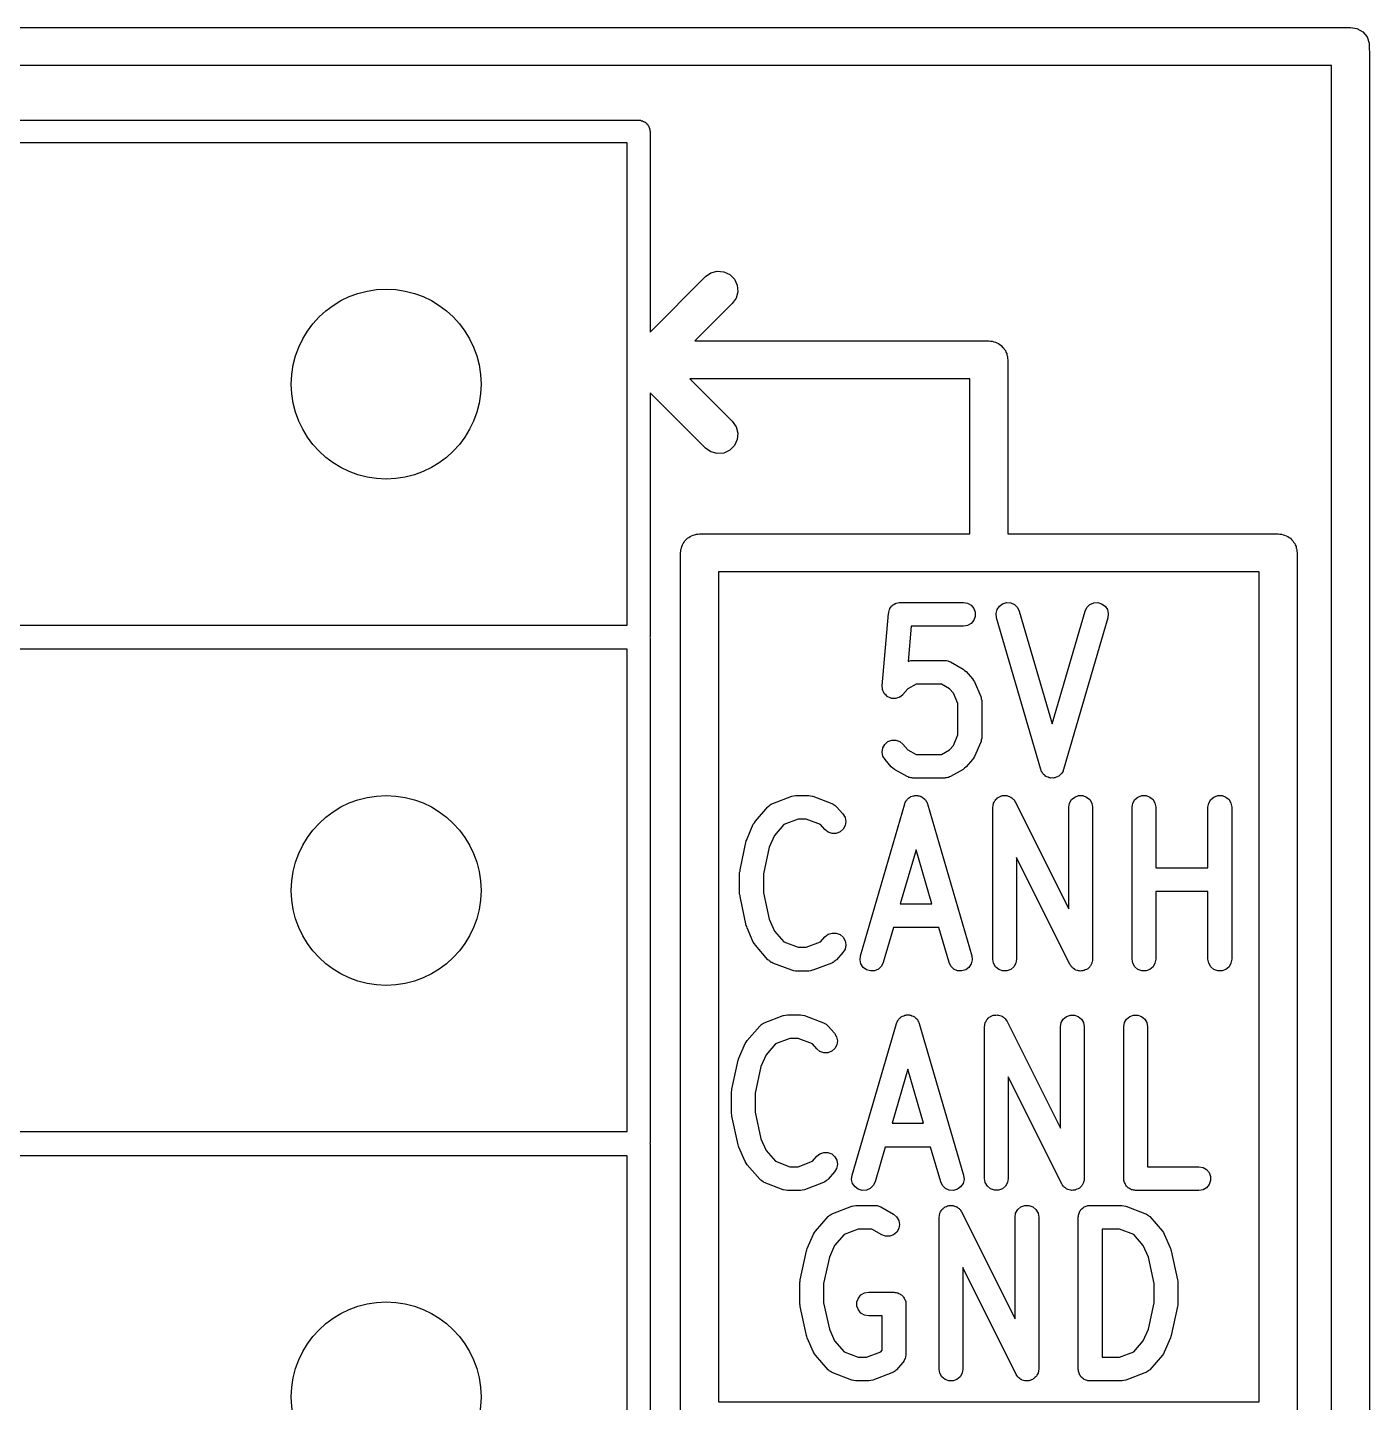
# Model space of a CAD drawing. Extents: x 10 to 287, y -200 to -10.
# Drawn here: x 127.4 to 134.47, y -44.86 to -37.62 of the extents above; entities that cross this region are included whole.
import ezdxf

# ---------------------------------------------------------------- set-up
doc = ezdxf.new("R2010")
doc.units = 0
doc.header["$MEASUREMENT"] = 0
doc.layers.add('BLACK', color=7, linetype='CONTINUOUS')

msp = doc.modelspace()

# ---------------------------------------------------------------- linework, layer by layer
at = {"layer": 'Black'}
for p, q in [((119.761, -37.619), (134.366, -37.619)), ((134.366, -37.619), (134.4, -37.625)), ((134.4, -37.625), (134.43, -37.6424)), ((134.43, -37.6424), (134.453, -37.669)), ((134.453, -37.669), (134.464, -37.7016)), ((134.464, -37.7016), (134.464, -37.7358)), ((134.464, -37.7358), (134.466, -37.7444)), ((134.466, -37.7444), (134.466, -46.5836)), ((134.266, -37.819), (119.861, -37.819)), ((134.266, -46.4836), (134.266, -37.819)), ((122.936, -38.107), (130.616, -38.107)), ((130.616, -38.107), (130.621, -38.1079)), ((130.621, -38.1079), (130.626, -38.1079)), ((130.626, -38.1079), (130.631, -38.1097)), ((130.631, -38.1097), (130.637, -38.1106)), ((130.637, -38.1106), (130.641, -38.1132)), ((130.641, -38.1132), (130.646, -38.115)), ((130.646, -38.115), (130.65, -38.1184)), ((130.65, -38.1184), (130.655, -38.121)), ((130.655, -38.121), (130.658, -38.1251)), ((130.658, -38.1251), (130.662, -38.1284)), ((130.662, -38.1284), (130.665, -38.133)), ((130.665, -38.133), (130.668, -38.137)), ((130.668, -38.137), (130.67, -38.1419)), ((130.67, -38.1419), (130.672, -38.1465)), ((130.672, -38.1465), (130.673, -38.1517)), ((130.673, -38.1517), (130.675, -38.1566)), ((130.675, -38.1566), (130.675, -38.1618)), ((130.675, -38.1618), (130.676, -38.167)), ((130.556, -38.227), (122.996, -38.227)), ((130.556, -40.767), (130.556, -38.227)), ((130.676, -38.167), (130.676, -39.2229)), ((130.676, -39.2229), (130.968, -38.931)), ((130.968, -38.931), (130.996, -38.9111)), ((130.996, -38.9111), (131.03, -38.9021)), ((131.03, -38.9021), (131.064, -38.9051)), ((131.064, -38.9051), (131.096, -38.9198)), ((131.096, -38.9198), (131.121, -38.9443)), ((131.121, -38.9443), (131.135, -38.9758)), ((131.138, -39.0104), (131.129, -39.044)), ((131.135, -38.9758), (131.138, -39.0104)), ((131.109, -39.0724), (130.912, -39.27)), ((131.129, -39.044), (131.109, -39.0724)), ((130.912, -39.27), (132.461, -39.27)), ((132.461, -39.27), (132.47, -39.2715)), ((132.47, -39.2715), (132.478, -39.2715)), ((132.478, -39.2715), (132.487, -39.2745)), ((132.487, -39.2745), (132.495, -39.276)), ((132.495, -39.276), (132.503, -39.2804)), ((132.503, -39.2804), (132.511, -39.2834)), ((132.511, -39.2834), (132.518, -39.289)), ((132.518, -39.289), (132.525, -39.2934)), ((132.525, -39.2934), (132.531, -39.3001)), ((132.531, -39.3001), (132.538, -39.3057)), ((132.538, -39.3057), (132.542, -39.3133)), ((132.542, -39.3133), (132.548, -39.32)), ((132.548, -39.32), (132.551, -39.3282)), ((132.551, -39.3282), (132.555, -39.3358)), ((132.555, -39.3358), (132.556, -39.3444)), ((132.556, -39.3444), (132.559, -39.3526)), ((132.559, -39.3526), (132.559, -39.3614)), ((132.559, -39.3614), (132.561, -39.37)), ((132.561, -39.37), (132.561, -40.286)), ((132.361, -39.47), (130.886, -39.47)), ((130.886, -39.47), (131.109, -39.693)), ((132.361, -40.286), (132.361, -39.47)), ((130.968, -39.8344), (130.676, -39.5425)), ((130.676, -39.5425), (130.676, -40.827)), ((131.109, -39.693), (131.129, -39.7214)), ((131.129, -39.7214), (131.138, -39.755)), ((131.138, -39.755), (131.135, -39.7896)), ((131.121, -39.8211), (131.096, -39.8456)), ((131.135, -39.7896), (131.121, -39.8211)), ((130.996, -39.8543), (130.968, -39.8344)), ((131.03, -39.8633), (130.996, -39.8543)), ((131.064, -39.8603), (131.03, -39.8633)), ((131.096, -39.8456), (131.064, -39.8603)), ((130.847, -40.3442), (130.85, -40.336)), ((130.85, -40.336), (130.856, -40.3293)), ((130.856, -40.3293), (130.86, -40.3217)), ((130.86, -40.3217), (130.867, -40.3161)), ((130.867, -40.3161), (130.873, -40.3094)), ((130.873, -40.3094), (130.88, -40.305)), ((130.88, -40.305), (130.887, -40.2994)), ((130.887, -40.2994), (130.895, -40.2964)), ((130.895, -40.2964), (130.903, -40.292)), ((130.903, -40.292), (130.911, -40.2905)), ((130.911, -40.2905), (130.92, -40.2875)), ((130.92, -40.2875), (130.928, -40.2875)), ((130.928, -40.2875), (130.937, -40.286)), ((130.937, -40.286), (132.361, -40.286)), ((132.561, -40.286), (133.985, -40.286)), ((133.985, -40.286), (133.994, -40.2875)), ((133.994, -40.2875), (134.002, -40.2875)), ((134.002, -40.2875), (134.011, -40.2905)), ((134.011, -40.2905), (134.019, -40.292)), ((134.019, -40.292), (134.027, -40.2964)), ((134.027, -40.2964), (134.035, -40.2994)), ((134.035, -40.2994), (134.042, -40.305)), ((134.042, -40.305), (134.049, -40.3094)), ((134.049, -40.3094), (134.055, -40.3161)), ((134.055, -40.3161), (134.062, -40.3217)), ((134.062, -40.3217), (134.066, -40.3293)), ((134.066, -40.3293), (134.072, -40.336)), ((134.072, -40.336), (134.075, -40.3442)), ((130.837, -40.386), (130.839, -40.3774)), ((130.837, -44.958), (130.837, -40.386)), ((130.839, -40.3686), (130.842, -40.3604)), ((130.839, -40.3774), (130.839, -40.3686)), ((130.842, -40.3604), (130.843, -40.3518)), ((130.843, -40.3518), (130.847, -40.3442)), ((134.075, -40.3442), (134.079, -40.3518)), ((134.079, -40.3518), (134.08, -40.3604)), ((134.08, -40.3604), (134.083, -40.3686)), ((134.083, -40.3686), (134.083, -40.3774)), ((134.083, -40.3774), (134.085, -40.386)), ((134.085, -40.386), (134.085, -44.958)), ((131.037, -40.486), (131.037, -44.858)), ((133.885, -40.486), (131.037, -40.486)), ((133.885, -44.858), (133.885, -40.486)), ((131.933, -40.6991), (131.936, -40.6914)), ((131.936, -40.6914), (131.938, -40.6835)), ((131.938, -40.6835), (131.939, -40.6812)), ((131.939, -40.6812), (131.94, -40.6787)), ((131.94, -40.6787), (131.945, -40.6724)), ((131.945, -40.6724), (131.95, -40.6657)), ((131.95, -40.6657), (131.952, -40.6641)), ((131.952, -40.6641), (131.954, -40.662)), ((131.954, -40.662), (131.961, -40.6579)), ((131.961, -40.6579), (131.968, -40.6533)), ((131.968, -40.6533), (131.971, -40.6525)), ((131.971, -40.6525), (131.973, -40.6512)), ((131.973, -40.6512), (131.981, -40.6498)), ((131.981, -40.6498), (131.989, -40.6476)), ((131.989, -40.6476), (131.992, -40.6479)), ((131.992, -40.6479), (131.994, -40.6474)), ((131.994, -40.6474), (132.328, -40.6474)), ((132.328, -40.6474), (132.349, -40.6512)), ((132.349, -40.6512), (132.368, -40.662)), ((132.368, -40.662), (132.382, -40.6787)), ((132.382, -40.6787), (132.389, -40.6991)), ((132.499, -40.7058), (132.504, -40.6847)), ((132.504, -40.6847), (132.516, -40.6667)), ((132.516, -40.6667), (132.533, -40.6539)), ((132.533, -40.6539), (132.554, -40.6478)), ((132.554, -40.6478), (132.576, -40.6492)), ((132.576, -40.6492), (132.596, -40.6579)), ((132.596, -40.6579), (132.611, -40.6729)), ((132.611, -40.6729), (132.621, -40.6924)), ((132.621, -40.6924), (132.794, -41.2867)), ((132.794, -41.2867), (132.968, -40.6924)), ((132.968, -40.6924), (132.977, -40.6729)), ((132.977, -40.6729), (132.993, -40.6579)), ((132.993, -40.6579), (133.013, -40.6492)), ((133.013, -40.6492), (133.034, -40.6478)), ((133.034, -40.6478), (133.055, -40.6539)), ((133.055, -40.6539), (133.073, -40.6667)), ((133.073, -40.6667), (133.085, -40.6847)), ((133.085, -40.6847), (133.09, -40.7058)), ((122.996, -40.767), (130.556, -40.767)), ((131.899, -41.0854), (131.932, -40.7045)), ((131.932, -40.7045), (131.933, -40.7018)), ((131.933, -40.7018), (131.933, -40.6991)), ((132.349, -40.7686), (132.328, -40.7724)), ((132.368, -40.7578), (132.349, -40.7686)), ((132.382, -40.7412), (132.368, -40.7578)), ((132.389, -40.7208), (132.382, -40.7412)), ((132.389, -40.6991), (132.389, -40.7208)), ((132.501, -40.7274), (132.499, -40.7058)), ((132.734, -41.5274), (132.501, -40.7274)), ((133.088, -40.7274), (132.854, -41.5274)), ((133.09, -40.7058), (133.088, -40.7274)), ((130.676, -40.827), (130.675, -40.8305)), ((130.675, -40.8305), (130.676, -40.834)), ((130.676, -40.834), (130.676, -43.494)), ((132.052, -40.7724), (132.035, -40.9584)), ((132.328, -40.7724), (132.052, -40.7724)), ((130.556, -40.894), (122.996, -40.894)), ((130.556, -43.434), (130.556, -40.894)), ((132.035, -40.9584), (132.04, -40.9559)), ((132.04, -40.9559), (132.045, -40.955)), ((132.045, -40.955), (132.05, -40.9531)), ((132.05, -40.9531), (132.056, -40.9531)), ((132.056, -40.9531), (132.061, -40.9522)), ((132.061, -40.9522), (132.228, -40.9522)), ((132.228, -40.9522), (132.233, -40.9531)), ((132.233, -40.9531), (132.238, -40.9531)), ((132.238, -40.9531), (132.244, -40.955)), ((132.244, -40.955), (132.249, -40.9559)), ((132.249, -40.9559), (132.254, -40.9586)), ((132.254, -40.9586), (132.259, -40.9604)), ((132.259, -40.9604), (132.325, -40.9985)), ((132.325, -40.9985), (132.333, -41.0051)), ((132.333, -41.0051), (132.341, -41.0116)), ((132.341, -41.0116), (132.375, -41.0497)), ((132.375, -41.0497), (132.38, -41.0579)), ((132.38, -41.0579), (132.385, -41.0658)), ((131.899, -41.0875), (131.899, -41.0854)), ((131.899, -41.0896), (131.899, -41.0875)), ((131.9, -41.0983), (131.899, -41.0896)), ((131.901, -41.107), (131.9, -41.0983)), ((131.902, -41.1089), (131.901, -41.107)), ((131.902, -41.111), (131.902, -41.1089)), ((131.906, -41.1187), (131.902, -41.111)), ((131.91, -41.1267), (131.906, -41.1187)), ((131.911, -41.1282), (131.91, -41.1267)), ((131.912, -41.13), (131.911, -41.1282)), ((131.919, -41.1358), (131.912, -41.13)), ((132.008, -41.132), (132.006, -41.1333)), ((132.034, -41.1018), (132.008, -41.132)), ((132.078, -41.0772), (132.034, -41.1018)), ((132.211, -41.0772), (132.078, -41.0772)), ((132.254, -41.1018), (132.211, -41.0772)), ((132.274, -41.1247), (132.254, -41.1018)), ((132.298, -41.1801), (132.274, -41.1247)), ((132.385, -41.0658), (132.418, -41.142)), ((131.925, -41.1421), (131.919, -41.1358)), ((131.927, -41.1429), (131.925, -41.1421)), ((131.929, -41.1443), (131.927, -41.1429)), ((131.937, -41.1475), (131.929, -41.1443)), ((131.945, -41.1512), (131.937, -41.1475)), ((131.947, -41.1514), (131.945, -41.1512)), ((131.949, -41.1522), (131.947, -41.1514)), ((131.958, -41.1524), (131.949, -41.1522)), ((131.966, -41.1531), (131.958, -41.1524)), ((131.968, -41.1526), (131.966, -41.1531)), ((131.971, -41.1526), (131.968, -41.1526)), ((131.979, -41.1498), (131.971, -41.1526)), ((131.987, -41.1475), (131.979, -41.1498)), ((131.989, -41.1463), (131.987, -41.1475)), ((131.991, -41.1456), (131.989, -41.1463)), ((131.998, -41.1401), (131.991, -41.1456)), ((132.005, -41.1351), (131.998, -41.1401)), ((132.006, -41.1333), (132.005, -41.1351)), ((132.298, -41.3444), (132.298, -41.1801)), ((132.418, -41.142), (132.419, -41.1439)), ((132.419, -41.1439), (132.42, -41.1457)), ((132.42, -41.1457), (132.421, -41.1544)), ((132.421, -41.1544), (132.423, -41.1631)), ((132.423, -41.1631), (132.423, -41.1651)), ((132.423, -41.1651), (132.423, -41.167)), ((132.423, -41.167), (132.423, -41.3575)), ((132.274, -41.3998), (132.298, -41.3444)), ((131.899, -41.435), (131.902, -41.4136)), ((131.902, -41.4136), (131.912, -41.3945)), ((131.912, -41.3945), (131.929, -41.3802)), ((131.929, -41.3802), (131.949, -41.3724)), ((131.949, -41.3724), (131.971, -41.372)), ((131.971, -41.372), (131.991, -41.379)), ((131.991, -41.379), (132.008, -41.3926)), ((132.008, -41.3926), (132.034, -41.4228)), ((132.254, -41.4228), (132.274, -41.3998)), ((132.418, -41.3826), (132.385, -41.4588)), ((132.419, -41.3806), (132.418, -41.3826)), ((132.42, -41.3789), (132.419, -41.3806)), ((132.421, -41.3701), (132.42, -41.3789)), ((132.423, -41.3615), (132.421, -41.3701)), ((132.423, -41.3575), (132.423, -41.3595)), ((132.423, -41.3595), (132.423, -41.3615)), ((131.903, -41.4563), (131.899, -41.435)), ((131.914, -41.4749), (131.903, -41.4563)), ((131.947, -41.513), (131.914, -41.4749)), ((132.034, -41.4228), (132.078, -41.4474)), ((132.078, -41.4474), (132.211, -41.4474)), ((132.211, -41.4474), (132.254, -41.4228)), ((132.375, -41.4749), (132.341, -41.513)), ((132.38, -41.4667), (132.375, -41.4749)), ((132.385, -41.4588), (132.38, -41.4667)), ((131.955, -41.5195), (131.947, -41.513)), ((131.963, -41.5261), (131.955, -41.5195)), ((132.03, -41.5642), (131.963, -41.5261)), ((132.035, -41.566), (132.03, -41.5642)), ((132.04, -41.5686), (132.035, -41.566)), ((132.254, -41.566), (132.249, -41.5686)), ((132.259, -41.5642), (132.254, -41.566)), ((132.325, -41.5261), (132.259, -41.5642)), ((132.333, -41.5195), (132.325, -41.5261)), ((132.341, -41.513), (132.333, -41.5195)), ((132.736, -41.5311), (132.734, -41.5274)), ((132.737, -41.5351), (132.736, -41.5311)), ((132.741, -41.5407), (132.737, -41.5351)), ((132.744, -41.5469), (132.741, -41.5407)), ((132.747, -41.5497), (132.744, -41.5469)), ((132.749, -41.5531), (132.747, -41.5497)), ((132.755, -41.5572), (132.749, -41.5531)), ((132.76, -41.5619), (132.755, -41.5572)), ((132.763, -41.5635), (132.76, -41.5619)), ((132.767, -41.566), (132.763, -41.5635)), ((132.773, -41.5679), (132.767, -41.566)), ((132.822, -41.566), (132.815, -41.5679)), ((132.825, -41.5635), (132.822, -41.566)), ((132.829, -41.5619), (132.825, -41.5635)), ((132.834, -41.5572), (132.829, -41.5619)), ((132.839, -41.5531), (132.834, -41.5572)), ((132.842, -41.5497), (132.839, -41.5531)), ((132.845, -41.5469), (132.842, -41.5497)), ((132.848, -41.5407), (132.845, -41.5469)), ((132.852, -41.5351), (132.848, -41.5407)), ((132.853, -41.5311), (132.852, -41.5351)), ((132.854, -41.5274), (132.853, -41.5311)), ((132.045, -41.5696), (132.04, -41.5686)), ((132.05, -41.5715), (132.045, -41.5696)), ((132.056, -41.5715), (132.05, -41.5715)), ((132.061, -41.5724), (132.056, -41.5715)), ((132.228, -41.5724), (132.061, -41.5724)), ((132.233, -41.5715), (132.228, -41.5724)), ((132.238, -41.5715), (132.233, -41.5715)), ((132.244, -41.5696), (132.238, -41.5715)), ((132.249, -41.5686), (132.244, -41.5696)), ((132.779, -41.5706), (132.773, -41.5679)), ((132.784, -41.5709), (132.779, -41.5706)), ((132.788, -41.572), (132.784, -41.5709)), ((132.794, -41.5716), (132.788, -41.572)), ((132.801, -41.572), (132.794, -41.5716)), ((132.805, -41.5709), (132.801, -41.572)), ((132.809, -41.5706), (132.805, -41.5709)), ((132.815, -41.5679), (132.809, -41.5706)), ((131.309, -41.7134), (131.314, -41.7092)), ((131.314, -41.7092), (131.318, -41.7078)), ((131.318, -41.7078), (131.322, -41.7056)), ((131.322, -41.7056), (131.422, -41.6675)), ((131.422, -41.6675), (131.423, -41.6674)), ((131.423, -41.6672), (131.433, -41.6654)), ((131.423, -41.6674), (131.423, -41.6672)), ((131.433, -41.6654), (131.443, -41.6634)), ((131.443, -41.6634), (131.444, -41.6635)), ((131.444, -41.6635), (131.444, -41.6634)), ((131.444, -41.6634), (131.511, -41.6634)), ((131.511, -41.6635), (131.512, -41.6634)), ((131.511, -41.6634), (131.511, -41.6635)), ((131.512, -41.6634), (131.522, -41.6654)), ((131.522, -41.6654), (131.532, -41.6672)), ((131.532, -41.6672), (131.533, -41.6674)), ((131.533, -41.6674), (131.533, -41.6675)), ((131.533, -41.6675), (131.633, -41.7056)), ((131.633, -41.7056), (131.637, -41.7078)), ((131.637, -41.7078), (131.641, -41.7092)), ((131.641, -41.7092), (131.646, -41.7134)), ((131.784, -42.5084), (132.018, -41.7084)), ((132.018, -41.7084), (132.019, -41.7047)), ((132.019, -41.7047), (132.02, -41.7007)), ((132.02, -41.7007), (132.024, -41.6951)), ((132.024, -41.6951), (132.027, -41.6889)), ((132.027, -41.6889), (132.03, -41.6861)), ((132.03, -41.6861), (132.033, -41.6827)), ((132.033, -41.6827), (132.038, -41.6787)), ((132.038, -41.6787), (132.043, -41.6739)), ((132.043, -41.6739), (132.047, -41.6723)), ((132.047, -41.6723), (132.05, -41.6699)), ((132.05, -41.6699), (132.057, -41.6679)), ((132.057, -41.6679), (132.063, -41.6652)), ((132.063, -41.6652), (132.067, -41.6649)), ((132.067, -41.6649), (132.071, -41.6638)), ((132.071, -41.6638), (132.078, -41.6642)), ((132.078, -41.6642), (132.084, -41.6638)), ((132.084, -41.6638), (132.088, -41.6649)), ((132.088, -41.6649), (132.093, -41.6652)), ((132.093, -41.6652), (132.099, -41.6679)), ((132.099, -41.6679), (132.105, -41.6699)), ((132.105, -41.6699), (132.109, -41.6723)), ((132.109, -41.6723), (132.112, -41.6739)), ((132.112, -41.6739), (132.117, -41.6787)), ((132.117, -41.6787), (132.123, -41.6827)), ((132.123, -41.6827), (132.125, -41.6861)), ((132.125, -41.6861), (132.128, -41.6889)), ((132.128, -41.6889), (132.131, -41.6951)), ((132.131, -41.6951), (132.135, -41.7007)), ((132.135, -41.7007), (132.136, -41.7047)), ((132.136, -41.7047), (132.138, -41.7084)), ((132.138, -41.7084), (132.371, -42.5084)), ((132.483, -41.7187), (132.484, -41.7114)), ((132.484, -41.7114), (132.485, -41.7081)), ((132.485, -41.7081), (132.486, -41.7045)), ((132.486, -41.7045), (132.489, -41.6982)), ((132.489, -41.6982), (132.492, -41.6915)), ((132.492, -41.6915), (132.495, -41.6889)), ((132.495, -41.6889), (132.496, -41.6857)), ((132.496, -41.6857), (132.502, -41.681)), ((132.502, -41.681), (132.507, -41.6757)), ((132.507, -41.6757), (132.51, -41.6741)), ((132.51, -41.6741), (132.513, -41.6718)), ((132.513, -41.6718), (132.52, -41.6693)), ((132.52, -41.6693), (132.527, -41.666)), ((132.527, -41.666), (132.53, -41.6656)), ((132.53, -41.6656), (132.533, -41.6644)), ((132.533, -41.6644), (132.541, -41.6644)), ((132.541, -41.6644), (132.548, -41.6635)), ((132.548, -41.6635), (132.552, -41.6644)), ((132.552, -41.6644), (132.555, -41.6644)), ((132.555, -41.6644), (132.562, -41.6669)), ((132.562, -41.6669), (132.569, -41.6686)), ((132.569, -41.6686), (132.572, -41.6705)), ((132.572, -41.6705), (132.576, -41.6718)), ((132.576, -41.6718), (132.581, -41.6765)), ((132.581, -41.6765), (132.587, -41.6805)), ((132.587, -41.6805), (132.589, -41.6834)), ((132.589, -41.6834), (132.592, -41.6857)), ((132.592, -41.6857), (132.596, -41.6921)), ((132.596, -41.6921), (132.6, -41.698)), ((132.6, -41.698), (132.882, -42.2612)), ((132.882, -41.7259), (132.886, -41.7045)), ((132.886, -41.7045), (132.896, -41.6857)), ((132.896, -41.6857), (132.913, -41.6718)), ((132.913, -41.6718), (132.933, -41.6644)), ((132.933, -41.6644), (132.955, -41.6644)), ((132.955, -41.6644), (132.976, -41.6718)), ((132.976, -41.6718), (132.992, -41.6857)), ((132.992, -41.6857), (133.003, -41.7045)), ((133.003, -41.7045), (133.007, -41.7259)), ((133.215, -41.7259), (133.219, -41.7045)), ((133.219, -41.7045), (133.23, -41.6857)), ((133.23, -41.6857), (133.246, -41.6718)), ((133.246, -41.6718), (133.267, -41.6644)), ((133.267, -41.6644), (133.289, -41.6644)), ((133.289, -41.6644), (133.309, -41.6718)), ((133.309, -41.6718), (133.326, -41.6857)), ((133.326, -41.6857), (133.336, -41.7045)), ((133.336, -41.7045), (133.34, -41.7259)), ((133.615, -41.7259), (133.619, -41.7045)), ((133.619, -41.7045), (133.63, -41.6857)), ((133.63, -41.6857), (133.646, -41.6718)), ((133.646, -41.6718), (133.667, -41.6644)), ((133.667, -41.6644), (133.689, -41.6644)), ((133.689, -41.6644), (133.709, -41.6718)), ((133.709, -41.6718), (133.726, -41.6857)), ((133.726, -41.6857), (133.736, -41.7045)), ((133.736, -41.7045), (133.74, -41.7259)), ((131.231, -41.799), (131.297, -41.7228)), ((131.297, -41.7228), (131.301, -41.7201)), ((131.301, -41.7201), (131.303, -41.7167)), ((131.303, -41.7167), (131.309, -41.7134)), ((131.646, -41.7134), (131.652, -41.7167)), ((131.652, -41.7167), (131.655, -41.7201)), ((131.655, -41.7201), (131.658, -41.7228)), ((131.658, -41.7228), (131.691, -41.7609)), ((131.691, -41.7609), (131.703, -41.7795)), ((131.703, -41.7795), (131.707, -41.8008)), ((132.482, -41.7259), (132.483, -41.7187)), ((132.482, -42.5259), (132.482, -41.7259)), ((132.882, -42.2612), (132.882, -41.7259)), ((133.007, -41.7259), (133.007, -42.5259)), ((133.215, -42.5259), (133.215, -41.7259)), ((133.34, -41.7259), (133.34, -42.0444)), ((133.615, -42.0444), (133.615, -41.7259)), ((133.74, -41.7259), (133.74, -42.5259)), ((131.187, -41.8913), (131.22, -41.8151)), ((131.22, -41.8151), (131.226, -41.8072)), ((131.226, -41.8072), (131.231, -41.799)), ((131.381, -41.8169), (131.331, -41.8741)), ((131.456, -41.7884), (131.381, -41.8169)), ((131.499, -41.7884), (131.456, -41.7884)), ((131.574, -41.8169), (131.499, -41.7884)), ((131.597, -41.8433), (131.574, -41.8169)), ((131.614, -41.8569), (131.597, -41.8433)), ((131.635, -41.8639), (131.614, -41.8569)), ((131.677, -41.8556), (131.656, -41.8634)), ((131.693, -41.8413), (131.677, -41.8556)), ((131.703, -41.8223), (131.693, -41.8413)), ((131.707, -41.8008), (131.703, -41.8223)), ((131.15, -42.0554), (131.183, -41.903)), ((131.183, -41.903), (131.186, -41.8973)), ((131.186, -41.8973), (131.187, -41.8913)), ((131.331, -41.8741), (131.304, -41.9358)), ((131.656, -41.8634), (131.635, -41.8639)), ((131.304, -41.9358), (131.273, -42.0755)), ((132.078, -41.9491), (131.994, -42.2348)), ((132.161, -42.2348), (132.078, -41.9491)), ((132.888, -42.5539), (132.607, -41.9907)), ((132.607, -41.9907), (132.607, -42.5259)), ((131.148, -42.0688), (131.15, -42.0621)), ((131.148, -42.183), (131.148, -42.0688)), ((131.15, -42.0621), (131.15, -42.0554)), ((133.34, -42.0444), (133.615, -42.0444)), ((131.273, -42.0755), (131.273, -42.1763)), ((131.15, -42.1897), (131.148, -42.183)), ((131.15, -42.1964), (131.15, -42.1897)), ((131.183, -42.3488), (131.15, -42.1964)), ((131.273, -42.1763), (131.304, -42.316)), ((133.615, -42.1694), (133.34, -42.1694)), ((133.34, -42.1694), (133.34, -42.5259)), ((133.615, -42.5259), (133.615, -42.1694)), ((131.994, -42.2348), (132.161, -42.2348)), ((131.186, -42.3545), (131.183, -42.3488)), ((131.187, -42.3605), (131.186, -42.3545)), ((131.22, -42.4367), (131.187, -42.3605)), ((131.304, -42.316), (131.331, -42.3777)), ((131.958, -42.3598), (131.904, -42.5434)), ((132.197, -42.3598), (131.958, -42.3598)), ((132.251, -42.5434), (132.197, -42.3598)), ((131.331, -42.3777), (131.381, -42.4349)), ((131.381, -42.4349), (131.456, -42.4634)), ((131.499, -42.4634), (131.574, -42.4349)), ((131.574, -42.4349), (131.597, -42.4086)), ((131.597, -42.4086), (131.614, -42.395)), ((131.614, -42.395), (131.635, -42.388)), ((131.635, -42.388), (131.656, -42.3884)), ((131.656, -42.3884), (131.677, -42.3962)), ((131.677, -42.3962), (131.693, -42.4105)), ((131.693, -42.4105), (131.703, -42.4296)), ((131.703, -42.4296), (131.707, -42.451)), ((131.226, -42.4446), (131.22, -42.4367)), ((131.231, -42.4528), (131.226, -42.4446)), ((131.297, -42.529), (131.231, -42.4528)), ((131.456, -42.4634), (131.499, -42.4634)), ((131.691, -42.4909), (131.658, -42.529)), ((131.703, -42.4723), (131.691, -42.4909)), ((131.707, -42.451), (131.703, -42.4723)), ((131.782, -42.53), (131.784, -42.5084)), ((132.371, -42.5084), (132.373, -42.53)), ((131.301, -42.5317), (131.297, -42.529)), ((131.303, -42.5351), (131.301, -42.5317)), ((131.309, -42.5385), (131.303, -42.5351)), ((131.314, -42.5426), (131.309, -42.5385)), ((131.318, -42.544), (131.314, -42.5426)), ((131.322, -42.5462), (131.318, -42.544)), ((131.422, -42.5843), (131.322, -42.5462)), ((131.633, -42.5462), (131.533, -42.5843)), ((131.637, -42.544), (131.633, -42.5462)), ((131.641, -42.5426), (131.637, -42.544)), ((131.646, -42.5385), (131.641, -42.5426)), ((131.652, -42.5351), (131.646, -42.5385)), ((131.655, -42.5317), (131.652, -42.5351)), ((131.658, -42.529), (131.655, -42.5317)), ((131.787, -42.5511), (131.782, -42.53)), ((131.799, -42.5691), (131.787, -42.5511)), ((131.817, -42.582), (131.799, -42.5691)), ((131.879, -42.5779), (131.859, -42.5866)), ((131.895, -42.5629), (131.879, -42.5779)), ((131.904, -42.5434), (131.895, -42.5629)), ((132.261, -42.5629), (132.251, -42.5434)), ((132.276, -42.5779), (132.261, -42.5629)), ((132.296, -42.5866), (132.276, -42.5779)), ((132.356, -42.5691), (132.339, -42.582)), ((132.368, -42.5511), (132.356, -42.5691)), ((132.373, -42.53), (132.368, -42.5511)), ((132.486, -42.5473), (132.482, -42.5259)), ((132.496, -42.5661), (132.486, -42.5473)), ((132.513, -42.58), (132.496, -42.5661)), ((132.533, -42.5875), (132.513, -42.58)), ((132.576, -42.58), (132.555, -42.5875)), ((132.592, -42.5661), (132.576, -42.58)), ((132.603, -42.5473), (132.592, -42.5661)), ((132.607, -42.5259), (132.603, -42.5473)), ((132.893, -42.5597), (132.888, -42.5539)), ((132.896, -42.5661), (132.893, -42.5597)), ((132.899, -42.5684), (132.896, -42.5661)), ((132.901, -42.5713), (132.899, -42.5684)), ((132.907, -42.5753), (132.901, -42.5713)), ((132.913, -42.58), (132.907, -42.5753)), ((132.916, -42.5813), (132.913, -42.58)), ((132.976, -42.58), (132.969, -42.5825)), ((132.978, -42.5777), (132.976, -42.58)), ((132.982, -42.5761), (132.978, -42.5777)), ((132.987, -42.5708), (132.982, -42.5761)), ((132.992, -42.5661), (132.987, -42.5708)), ((132.994, -42.563), (132.992, -42.5661)), ((132.996, -42.5603), (132.994, -42.563)), ((132.999, -42.5536), (132.996, -42.5603)), ((133.003, -42.5473), (132.999, -42.5536)), ((133.004, -42.5437), (133.003, -42.5473)), ((133.005, -42.5404), (133.004, -42.5437)), ((133.006, -42.5331), (133.005, -42.5404)), ((133.007, -42.5259), (133.006, -42.5331)), ((133.219, -42.5473), (133.215, -42.5259)), ((133.23, -42.5661), (133.219, -42.5473)), ((133.246, -42.58), (133.23, -42.5661)), ((133.267, -42.5875), (133.246, -42.58)), ((133.309, -42.58), (133.289, -42.5875)), ((133.326, -42.5661), (133.309, -42.58)), ((133.336, -42.5473), (133.326, -42.5661)), ((133.34, -42.5259), (133.336, -42.5473)), ((133.619, -42.5473), (133.615, -42.5259)), ((133.63, -42.5661), (133.619, -42.5473)), ((133.646, -42.58), (133.63, -42.5661)), ((133.667, -42.5875), (133.646, -42.58)), ((133.709, -42.58), (133.689, -42.5875)), ((133.726, -42.5661), (133.709, -42.58)), ((133.736, -42.5473), (133.726, -42.5661)), ((133.74, -42.5259), (133.736, -42.5473)), ((131.423, -42.5844), (131.422, -42.5843)), ((131.423, -42.5846), (131.423, -42.5844)), ((131.433, -42.5864), (131.423, -42.5846)), ((131.443, -42.5884), (131.433, -42.5864)), ((131.444, -42.5883), (131.443, -42.5884)), ((131.444, -42.5884), (131.444, -42.5883)), ((131.511, -42.5884), (131.444, -42.5884)), ((131.512, -42.5884), (131.511, -42.5883)), ((131.511, -42.5883), (131.511, -42.5884)), ((131.522, -42.5864), (131.512, -42.5884)), ((131.532, -42.5846), (131.522, -42.5864)), ((131.533, -42.5844), (131.532, -42.5846)), ((131.533, -42.5843), (131.533, -42.5844)), ((131.838, -42.588), (131.817, -42.582)), ((131.859, -42.5866), (131.838, -42.588)), ((132.318, -42.588), (132.296, -42.5866)), ((132.339, -42.582), (132.318, -42.588)), ((132.555, -42.5875), (132.533, -42.5875)), ((132.919, -42.5832), (132.916, -42.5813)), ((132.927, -42.585), (132.919, -42.5832)), ((132.933, -42.5875), (132.927, -42.585)), ((132.937, -42.5875), (132.933, -42.5875)), ((132.941, -42.5883), (132.937, -42.5875)), ((132.948, -42.5875), (132.941, -42.5883)), ((132.955, -42.5875), (132.948, -42.5875)), ((132.959, -42.5862), (132.955, -42.5875)), ((132.962, -42.5858), (132.959, -42.5862)), ((132.969, -42.5825), (132.962, -42.5858)), ((133.289, -42.5875), (133.267, -42.5875)), ((133.689, -42.5875), (133.667, -42.5875)), ((131.26, -42.8722), (131.265, -42.8689)), ((131.265, -42.8689), (131.271, -42.8647)), ((131.271, -42.8647), (131.275, -42.8633)), ((131.275, -42.8633), (131.278, -42.8611)), ((131.278, -42.8611), (131.378, -42.823)), ((131.378, -42.823), (131.379, -42.8229)), ((131.379, -42.8227), (131.39, -42.8209)), ((131.379, -42.8229), (131.379, -42.8227)), ((131.39, -42.8209), (131.4, -42.8189)), ((131.4, -42.8189), (131.4, -42.819)), ((131.4, -42.819), (131.401, -42.8189)), ((131.401, -42.8189), (131.467, -42.8189)), ((131.467, -42.8189), (131.468, -42.819)), ((131.468, -42.819), (131.468, -42.8189)), ((131.468, -42.8189), (131.478, -42.8209)), ((131.478, -42.8209), (131.489, -42.8227)), ((131.489, -42.8227), (131.489, -42.8229)), ((131.489, -42.8229), (131.49, -42.823)), ((131.49, -42.823), (131.59, -42.8611)), ((131.59, -42.8611), (131.593, -42.8633)), ((131.593, -42.8633), (131.597, -42.8647)), ((131.597, -42.8647), (131.603, -42.8689)), ((131.603, -42.8689), (131.608, -42.8722)), ((131.741, -43.6639), (131.974, -42.8639)), ((131.974, -42.8639), (131.976, -42.8602)), ((131.976, -42.8602), (131.977, -42.8562)), ((131.977, -42.8562), (131.981, -42.8506)), ((131.981, -42.8506), (131.984, -42.8444)), ((131.984, -42.8444), (131.987, -42.8416)), ((131.987, -42.8416), (131.989, -42.8382)), ((131.989, -42.8382), (131.994, -42.8342)), ((131.994, -42.8342), (131.999, -42.8294)), ((131.999, -42.8294), (132.003, -42.8278)), ((132.003, -42.8278), (132.006, -42.8254)), ((132.006, -42.8254), (132.013, -42.8234)), ((132.013, -42.8234), (132.019, -42.8207)), ((132.019, -42.8207), (132.023, -42.8204)), ((132.023, -42.8204), (132.027, -42.8193)), ((132.027, -42.8193), (132.034, -42.8197)), ((132.034, -42.8197), (132.041, -42.8193)), ((132.041, -42.8193), (132.045, -42.8204)), ((132.045, -42.8204), (132.049, -42.8207)), ((132.049, -42.8207), (132.055, -42.8234)), ((132.055, -42.8234), (132.062, -42.8254)), ((132.062, -42.8254), (132.065, -42.8278)), ((132.065, -42.8278), (132.069, -42.8294)), ((132.069, -42.8294), (132.074, -42.8342)), ((132.074, -42.8342), (132.079, -42.8382)), ((132.079, -42.8382), (132.081, -42.8416)), ((132.081, -42.8416), (132.084, -42.8444)), ((132.084, -42.8444), (132.087, -42.8506)), ((132.087, -42.8506), (132.091, -42.8562)), ((132.091, -42.8562), (132.092, -42.8602)), ((132.092, -42.8602), (132.094, -42.8639)), ((132.094, -42.8639), (132.327, -43.6639)), ((132.439, -42.8742), (132.44, -42.8669)), ((132.44, -42.8669), (132.441, -42.8636)), ((132.441, -42.8636), (132.442, -42.86)), ((132.442, -42.86), (132.446, -42.8537)), ((132.446, -42.8537), (132.449, -42.847)), ((132.449, -42.847), (132.451, -42.8444)), ((132.451, -42.8444), (132.453, -42.8412)), ((132.453, -42.8412), (132.458, -42.8365)), ((132.458, -42.8365), (132.463, -42.8312)), ((132.463, -42.8312), (132.467, -42.8296)), ((132.467, -42.8296), (132.469, -42.8273)), ((132.469, -42.8273), (132.476, -42.8248)), ((132.476, -42.8248), (132.483, -42.8215)), ((132.483, -42.8215), (132.486, -42.8211)), ((132.486, -42.8211), (132.49, -42.8199)), ((132.49, -42.8199), (132.497, -42.8199)), ((132.497, -42.8199), (132.504, -42.819)), ((132.504, -42.819), (132.508, -42.8199)), ((132.508, -42.8199), (132.512, -42.8199)), ((132.512, -42.8199), (132.518, -42.8224)), ((132.518, -42.8224), (132.526, -42.8241)), ((132.526, -42.8241), (132.529, -42.826)), ((132.529, -42.826), (132.532, -42.8273)), ((132.532, -42.8273), (132.538, -42.832)), ((132.538, -42.832), (132.544, -42.836)), ((132.544, -42.836), (132.546, -42.8389)), ((132.546, -42.8389), (132.549, -42.8412)), ((132.549, -42.8412), (132.552, -42.8476)), ((132.552, -42.8476), (132.557, -42.8535)), ((132.557, -42.8535), (132.838, -43.4166)), ((132.838, -42.8814), (132.842, -42.86)), ((132.842, -42.86), (132.853, -42.8412)), ((132.853, -42.8412), (132.869, -42.8273)), ((132.869, -42.8273), (132.89, -42.8199)), ((132.89, -42.8199), (132.912, -42.8199)), ((132.912, -42.8199), (132.932, -42.8273)), ((132.932, -42.8273), (132.949, -42.8412)), ((132.949, -42.8412), (132.959, -42.86)), ((132.959, -42.86), (132.963, -42.8814)), ((133.171, -42.8814), (133.175, -42.86)), ((133.175, -42.86), (133.186, -42.8412)), ((133.186, -42.8412), (133.203, -42.8273)), ((133.203, -42.8273), (133.223, -42.8199)), ((133.223, -42.8199), (133.245, -42.8199)), ((133.245, -42.8199), (133.265, -42.8273)), ((133.265, -42.8273), (133.282, -42.8412)), ((133.282, -42.8412), (133.293, -42.86)), ((133.293, -42.86), (133.296, -42.8814)), ((131.187, -42.9545), (131.254, -42.8783)), ((131.254, -42.8783), (131.257, -42.8756)), ((131.257, -42.8756), (131.26, -42.8722)), ((131.608, -42.8722), (131.611, -42.8756)), ((131.611, -42.8756), (131.614, -42.8783)), ((131.614, -42.8783), (131.648, -42.9164)), ((131.648, -42.9164), (131.659, -42.935)), ((131.659, -42.935), (131.663, -42.9563)), ((132.438, -42.8814), (132.439, -42.8742)), ((132.438, -43.6814), (132.438, -42.8814)), ((132.838, -43.4166), (132.838, -42.8814)), ((132.963, -42.8814), (132.963, -43.6814)), ((133.171, -43.6814), (133.171, -42.8814)), ((133.296, -42.8814), (133.296, -43.6189)), ((131.143, -43.0468), (131.177, -42.9706)), ((131.177, -42.9706), (131.182, -42.9627)), ((131.182, -42.9627), (131.187, -42.9545)), ((131.337, -42.9724), (131.287, -43.0296)), ((131.412, -42.9439), (131.337, -42.9724)), ((131.456, -42.9439), (131.412, -42.9439)), ((131.531, -42.9724), (131.456, -42.9439)), ((131.554, -42.9988), (131.531, -42.9724)), ((131.571, -43.0124), (131.554, -42.9988)), ((131.591, -43.0194), (131.571, -43.0124)), ((131.633, -43.0111), (131.613, -43.0189)), ((131.649, -42.9968), (131.633, -43.0111)), ((131.66, -42.9778), (131.649, -42.9968)), ((131.663, -42.9563), (131.66, -42.9778)), ((131.106, -43.2109), (131.14, -43.0585)), ((131.14, -43.0585), (131.142, -43.0528)), ((131.142, -43.0528), (131.143, -43.0468)), ((131.287, -43.0296), (131.26, -43.0913)), ((131.613, -43.0189), (131.591, -43.0194)), ((131.26, -43.0913), (131.23, -43.231)), ((132.034, -43.1046), (131.951, -43.3903)), ((132.117, -43.3903), (132.034, -43.1046)), ((132.845, -43.7094), (132.563, -43.1462)), ((132.563, -43.1462), (132.563, -43.6814)), ((131.105, -43.2243), (131.106, -43.2176)), ((131.105, -43.3385), (131.105, -43.2243)), ((131.106, -43.2176), (131.106, -43.2109)), ((131.23, -43.231), (131.23, -43.3318)), ((131.106, -43.3452), (131.105, -43.3385)), ((131.106, -43.3519), (131.106, -43.3452)), ((131.14, -43.5043), (131.106, -43.3519)), ((131.23, -43.3318), (131.26, -43.4715)), ((122.996, -43.434), (130.556, -43.434)), ((131.951, -43.3903), (132.117, -43.3903)), ((130.676, -43.494), (130.675, -43.4975)), ((130.675, -43.4975), (130.676, -43.501)), ((130.676, -43.501), (130.676, -46.161)), ((131.142, -43.51), (131.14, -43.5043)), ((131.143, -43.516), (131.142, -43.51)), ((131.177, -43.5922), (131.143, -43.516)), ((131.26, -43.4715), (131.287, -43.5332)), ((131.914, -43.5153), (131.861, -43.6989)), ((132.154, -43.5153), (131.914, -43.5153)), ((132.207, -43.6989), (132.154, -43.5153)), ((130.556, -43.561), (122.996, -43.561)), ((130.556, -46.101), (130.556, -43.561)), ((131.182, -43.6001), (131.177, -43.5922)), ((131.287, -43.5332), (131.337, -43.5904)), ((131.337, -43.5904), (131.412, -43.6189)), ((131.456, -43.6189), (131.531, -43.5904)), ((131.531, -43.5904), (131.554, -43.5641)), ((131.554, -43.5641), (131.571, -43.5505)), ((131.571, -43.5505), (131.591, -43.5435)), ((131.591, -43.5435), (131.613, -43.5439)), ((131.613, -43.5439), (131.633, -43.5517)), ((131.633, -43.5517), (131.649, -43.566)), ((131.649, -43.566), (131.66, -43.5851)), ((131.66, -43.5851), (131.663, -43.6065)), ((131.187, -43.6083), (131.182, -43.6001)), ((131.254, -43.6845), (131.187, -43.6083)), ((131.412, -43.6189), (131.456, -43.6189)), ((131.648, -43.6464), (131.614, -43.6845)), ((131.659, -43.6278), (131.648, -43.6464)), ((131.663, -43.6065), (131.659, -43.6278)), ((131.738, -43.6855), (131.741, -43.6639)), ((132.327, -43.6639), (132.33, -43.6855)), ((133.296, -43.6189), (133.567, -43.6189)), ((133.567, -43.6189), (133.589, -43.6227)), ((133.589, -43.6227), (133.608, -43.6335)), ((133.608, -43.6335), (133.621, -43.6502)), ((133.621, -43.6502), (133.629, -43.6706)), ((131.257, -43.6872), (131.254, -43.6845)), ((131.26, -43.6906), (131.257, -43.6872)), ((131.265, -43.694), (131.26, -43.6906)), ((131.271, -43.6981), (131.265, -43.694)), ((131.275, -43.6995), (131.271, -43.6981)), ((131.278, -43.7017), (131.275, -43.6995)), ((131.378, -43.7398), (131.278, -43.7017)), ((131.379, -43.7399), (131.378, -43.7398)), ((131.49, -43.7398), (131.489, -43.7399)), ((131.59, -43.7017), (131.49, -43.7398)), ((131.593, -43.6995), (131.59, -43.7017)), ((131.597, -43.6981), (131.593, -43.6995)), ((131.603, -43.694), (131.597, -43.6981)), ((131.608, -43.6906), (131.603, -43.694)), ((131.611, -43.6872), (131.608, -43.6906)), ((131.614, -43.6845), (131.611, -43.6872)), ((131.743, -43.7066), (131.738, -43.6855)), ((131.756, -43.7246), (131.743, -43.7066)), ((131.773, -43.7375), (131.756, -43.7246)), ((131.794, -43.7435), (131.773, -43.7375)), ((131.835, -43.7334), (131.816, -43.7421)), ((131.851, -43.7184), (131.835, -43.7334)), ((131.861, -43.6989), (131.851, -43.7184)), ((132.217, -43.7184), (132.207, -43.6989)), ((132.233, -43.7334), (132.217, -43.7184)), ((132.252, -43.7421), (132.233, -43.7334)), ((132.295, -43.7375), (132.274, -43.7435)), ((132.312, -43.7246), (132.295, -43.7375)), ((132.325, -43.7066), (132.312, -43.7246)), ((132.33, -43.6855), (132.325, -43.7066)), ((132.442, -43.7028), (132.438, -43.6814)), ((132.453, -43.7216), (132.442, -43.7028)), ((132.469, -43.7355), (132.453, -43.7216)), ((132.49, -43.743), (132.469, -43.7355)), ((132.532, -43.7355), (132.512, -43.743)), ((132.549, -43.7216), (132.532, -43.7355)), ((132.559, -43.7028), (132.549, -43.7216)), ((132.563, -43.6814), (132.559, -43.7028)), ((132.849, -43.7152), (132.845, -43.7094)), ((132.853, -43.7216), (132.849, -43.7152)), ((132.856, -43.7239), (132.853, -43.7216)), ((132.858, -43.7268), (132.856, -43.7239)), ((132.864, -43.7308), (132.858, -43.7268)), ((132.869, -43.7355), (132.864, -43.7308)), ((132.873, -43.7368), (132.869, -43.7355)), ((132.876, -43.7387), (132.873, -43.7368)), ((132.883, -43.7405), (132.876, -43.7387)), ((132.925, -43.738), (132.918, -43.7413)), ((132.932, -43.7355), (132.925, -43.738)), ((132.935, -43.7332), (132.932, -43.7355)), ((132.938, -43.7316), (132.935, -43.7332)), ((132.943, -43.7263), (132.938, -43.7316)), ((132.949, -43.7216), (132.943, -43.7263)), ((132.95, -43.7185), (132.949, -43.7216)), ((132.953, -43.7158), (132.95, -43.7185)), ((132.956, -43.7091), (132.953, -43.7158)), ((132.959, -43.7028), (132.956, -43.7091)), ((132.96, -43.6992), (132.959, -43.7028)), ((132.961, -43.6959), (132.96, -43.6992)), ((132.962, -43.6886), (132.961, -43.6959)), ((132.963, -43.6814), (132.962, -43.6886)), ((133.172, -43.6868), (133.171, -43.6814)), ((133.172, -43.6923), (133.172, -43.6868)), ((133.174, -43.6974), (133.172, -43.6923)), ((133.175, -43.7028), (133.174, -43.6974)), ((133.178, -43.7075), (133.175, -43.7028)), ((133.18, -43.7127), (133.178, -43.7075)), ((133.183, -43.7168), (133.18, -43.7127)), ((133.186, -43.7216), (133.183, -43.7168)), ((133.19, -43.7251), (133.186, -43.7216)), ((133.194, -43.7293), (133.19, -43.7251)), ((133.199, -43.732), (133.194, -43.7293)), ((133.203, -43.7355), (133.199, -43.732)), ((133.208, -43.7374), (133.203, -43.7355)), ((133.213, -43.7401), (133.208, -43.7374)), ((133.608, -43.7293), (133.589, -43.7401)), ((133.621, -43.7127), (133.608, -43.7293)), ((133.629, -43.6923), (133.621, -43.7127)), ((133.629, -43.6706), (133.629, -43.6923)), ((131.379, -43.7401), (131.379, -43.7399)), ((131.39, -43.7419), (131.379, -43.7401)), ((131.4, -43.7439), (131.39, -43.7419)), ((131.401, -43.7439), (131.4, -43.7438)), ((131.4, -43.7438), (131.4, -43.7439)), ((131.467, -43.7439), (131.401, -43.7439)), ((131.468, -43.7438), (131.467, -43.7439)), ((131.478, -43.7419), (131.468, -43.7439)), ((131.468, -43.7439), (131.468, -43.7438)), ((131.489, -43.7401), (131.478, -43.7419)), ((131.489, -43.7399), (131.489, -43.7401)), ((131.816, -43.7421), (131.794, -43.7435)), ((132.274, -43.7435), (132.252, -43.7421)), ((132.512, -43.743), (132.49, -43.743)), ((132.89, -43.743), (132.883, -43.7405)), ((132.893, -43.743), (132.89, -43.743)), ((132.897, -43.7438), (132.893, -43.743)), ((132.904, -43.743), (132.897, -43.7438)), ((132.912, -43.743), (132.904, -43.743)), ((132.915, -43.7417), (132.912, -43.743)), ((132.918, -43.7413), (132.915, -43.7417)), ((133.218, -43.7411), (133.213, -43.7401)), ((133.223, -43.743), (133.218, -43.7411)), ((133.229, -43.743), (133.223, -43.743)), ((133.234, -43.7439), (133.229, -43.743)), ((133.567, -43.7439), (133.234, -43.7439)), ((133.589, -43.7401), (133.567, -43.7439)), ((131.547, -43.958), (131.614, -43.8818)), ((131.614, -43.8818), (131.617, -43.8791)), ((131.617, -43.8791), (131.62, -43.8757)), ((131.62, -43.8757), (131.626, -43.8724)), ((131.626, -43.8724), (131.631, -43.8682)), ((131.631, -43.8682), (131.635, -43.8668)), ((131.635, -43.8668), (131.639, -43.8646)), ((131.639, -43.8646), (131.739, -43.8265)), ((131.739, -43.8264), (131.74, -43.8262)), ((131.739, -43.8265), (131.739, -43.8264)), ((131.74, -43.8262), (131.75, -43.8244)), ((131.75, -43.8244), (131.76, -43.8224)), ((131.76, -43.8224), (131.761, -43.8225)), ((131.761, -43.8225), (131.761, -43.8224)), ((131.761, -43.8224), (131.861, -43.8224)), ((131.861, -43.8224), (131.866, -43.8233)), ((131.866, -43.8233), (131.872, -43.8233)), ((131.872, -43.8233), (131.877, -43.8252)), ((131.877, -43.8252), (131.882, -43.8262)), ((131.882, -43.8262), (131.887, -43.8288)), ((131.887, -43.8288), (131.892, -43.8306)), ((131.892, -43.8306), (131.959, -43.8687)), ((131.959, -43.8687), (131.975, -43.8826)), ((131.975, -43.8826), (131.986, -43.9014)), ((132.199, -43.8849), (132.2, -43.8777)), ((132.2, -43.8704), (132.202, -43.8671)), ((132.2, -43.8777), (132.2, -43.8704)), ((132.202, -43.8635), (132.206, -43.8572)), ((132.202, -43.8671), (132.202, -43.8635)), ((132.206, -43.8572), (132.209, -43.8505)), ((132.209, -43.8505), (132.211, -43.8479)), ((132.211, -43.8479), (132.213, -43.8447)), ((132.213, -43.8447), (132.219, -43.84)), ((132.219, -43.84), (132.224, -43.8347)), ((132.224, -43.8347), (132.227, -43.8331)), ((132.227, -43.8331), (132.23, -43.8308)), ((132.23, -43.8308), (132.237, -43.8283)), ((132.237, -43.8283), (132.243, -43.825)), ((132.243, -43.825), (132.247, -43.8246)), ((132.247, -43.8246), (132.25, -43.8234)), ((132.25, -43.8234), (132.257, -43.8234)), ((132.257, -43.8234), (132.265, -43.8225)), ((132.265, -43.8225), (132.268, -43.8234)), ((132.268, -43.8234), (132.272, -43.8234)), ((132.272, -43.8234), (132.279, -43.8259)), ((132.279, -43.8259), (132.286, -43.8276)), ((132.286, -43.8276), (132.289, -43.8295)), ((132.289, -43.8295), (132.292, -43.8308)), ((132.292, -43.8308), (132.298, -43.8355)), ((132.298, -43.8355), (132.304, -43.8395)), ((132.304, -43.8395), (132.306, -43.8424)), ((132.306, -43.8424), (132.309, -43.8447)), ((132.309, -43.8447), (132.313, -43.8511)), ((132.313, -43.8511), (132.317, -43.857)), ((132.317, -43.857), (132.599, -44.4201)), ((132.599, -43.8849), (132.602, -43.8635)), ((132.602, -43.8635), (132.613, -43.8447)), ((132.613, -43.8447), (132.63, -43.8308)), ((132.63, -43.8308), (132.65, -43.8234)), ((132.65, -43.8234), (132.672, -43.8234)), ((132.672, -43.8234), (132.692, -43.8308)), ((132.692, -43.8308), (132.709, -43.8447)), ((132.709, -43.8447), (132.72, -43.8635)), ((132.72, -43.8635), (132.724, -43.8849)), ((132.932, -43.8849), (132.933, -43.8795)), ((132.933, -43.8741), (132.935, -43.8689)), ((132.933, -43.8795), (132.933, -43.8741)), ((132.935, -43.8689), (132.936, -43.8635)), ((132.936, -43.8635), (132.938, -43.8588)), ((132.938, -43.8588), (132.94, -43.8537)), ((132.94, -43.8537), (132.944, -43.8495)), ((132.944, -43.8495), (132.946, -43.8447)), ((132.946, -43.8447), (132.951, -43.8412)), ((132.951, -43.8412), (132.954, -43.837)), ((132.954, -43.837), (132.959, -43.8343)), ((132.959, -43.8343), (132.963, -43.8308)), ((132.963, -43.8308), (132.968, -43.8289)), ((132.968, -43.8289), (132.973, -43.8262)), ((132.973, -43.8262), (132.978, -43.8252)), ((132.978, -43.8252), (132.983, -43.8234)), ((132.983, -43.8234), (132.989, -43.8234)), ((132.989, -43.8234), (132.994, -43.8224)), ((132.994, -43.8224), (133.161, -43.8224)), ((133.161, -43.8225), (133.162, -43.8224)), ((133.161, -43.8224), (133.161, -43.8225)), ((133.162, -43.8224), (133.172, -43.8244)), ((133.172, -43.8244), (133.182, -43.8262)), ((133.182, -43.8262), (133.183, -43.8264)), ((133.183, -43.8264), (133.183, -43.8265)), ((133.183, -43.8265), (133.283, -43.8646)), ((133.283, -43.8646), (133.287, -43.8668)), ((133.287, -43.8668), (133.291, -43.8682)), ((133.291, -43.8682), (133.296, -43.8724)), ((133.296, -43.8724), (133.302, -43.8757)), ((133.302, -43.8757), (133.305, -43.8791)), ((133.305, -43.8791), (133.308, -43.8818)), ((133.308, -43.8818), (133.375, -43.958)), ((131.773, -43.9474), (131.698, -43.9759)), ((131.844, -43.9474), (131.773, -43.9474)), ((131.897, -43.9773), (131.844, -43.9474)), ((131.986, -43.9441), (131.976, -43.963)), ((131.986, -43.9014), (131.99, -43.9227)), ((131.99, -43.9227), (131.986, -43.9441)), ((132.199, -44.6849), (132.199, -43.8849)), ((132.599, -44.4201), (132.599, -43.8849)), ((132.724, -43.8849), (132.724, -44.6849)), ((132.932, -44.6849), (132.932, -43.8849)), ((133.057, -43.9474), (133.057, -44.6224)), ((133.149, -43.9474), (133.057, -43.9474)), ((133.224, -43.9759), (133.149, -43.9474)), ((131.504, -44.0503), (131.537, -43.9741)), ((131.537, -43.9741), (131.542, -43.9662)), ((131.542, -43.9662), (131.547, -43.958)), ((131.698, -43.9759), (131.648, -44.0331)), ((131.917, -43.9846), (131.897, -43.9773)), ((131.939, -43.9845), (131.917, -43.9846)), ((131.959, -43.977), (131.939, -43.9845)), ((131.976, -43.963), (131.959, -43.977)), ((133.274, -44.0331), (133.224, -43.9759)), ((133.375, -43.958), (133.38, -43.9662)), ((133.38, -43.9662), (133.385, -43.9741)), ((133.385, -43.9741), (133.418, -44.0503)), ((131.467, -44.2144), (131.5, -44.062)), ((131.5, -44.062), (131.502, -44.0563)), ((131.502, -44.0563), (131.504, -44.0503)), ((131.621, -44.0948), (131.59, -44.2345)), ((131.648, -44.0331), (131.621, -44.0948)), ((133.301, -44.0948), (133.274, -44.0331)), ((133.332, -44.2345), (133.301, -44.0948)), ((133.418, -44.0503), (133.42, -44.0563)), ((133.42, -44.0563), (133.422, -44.062)), ((133.422, -44.062), (133.455, -44.2144)), ((132.605, -44.7129), (132.324, -44.1497)), ((132.324, -44.1497), (132.324, -44.6849)), ((131.465, -44.2278), (131.466, -44.2211)), ((131.465, -44.342), (131.465, -44.2278)), ((131.466, -44.2211), (131.467, -44.2144)), ((131.59, -44.2345), (131.59, -44.3353)), ((133.332, -44.3353), (133.332, -44.2345)), ((133.455, -44.2144), (133.456, -44.2211)), ((133.456, -44.2211), (133.457, -44.2278)), ((133.457, -44.2278), (133.457, -44.342)), ((131.766, -44.3312), (131.774, -44.3108)), ((131.774, -44.3108), (131.787, -44.2942)), ((131.787, -44.2942), (131.806, -44.2833)), ((131.806, -44.2833), (131.828, -44.2795)), ((131.828, -44.2795), (131.961, -44.2795)), ((131.961, -44.2795), (131.966, -44.2805)), ((131.966, -44.2805), (131.972, -44.2805)), ((131.972, -44.2805), (131.977, -44.2824)), ((131.977, -44.2824), (131.982, -44.2833)), ((131.982, -44.2833), (131.987, -44.2861)), ((131.987, -44.2861), (131.992, -44.2879)), ((131.992, -44.2879), (131.996, -44.2914)), ((131.996, -44.2914), (132.001, -44.2942)), ((132.001, -44.2942), (132.005, -44.2984)), ((132.005, -44.2984), (132.009, -44.3019)), ((132.009, -44.3019), (132.012, -44.3066)), ((132.012, -44.3066), (132.015, -44.3108)), ((132.015, -44.3108), (132.017, -44.3159)), ((132.017, -44.3159), (132.02, -44.3207)), ((131.466, -44.3487), (131.465, -44.342)), ((131.467, -44.3554), (131.466, -44.3487)), ((131.5, -44.5078), (131.467, -44.3554)), ((131.59, -44.3353), (131.621, -44.475)), ((131.766, -44.3529), (131.766, -44.3312)), ((131.774, -44.3733), (131.766, -44.3529)), ((131.787, -44.3899), (131.774, -44.3733)), ((131.806, -44.4008), (131.787, -44.3899)), ((132.02, -44.3207), (132.021, -44.3261)), ((132.021, -44.3261), (132.023, -44.3312)), ((132.023, -44.3312), (132.023, -44.3367)), ((132.023, -44.3367), (132.024, -44.342)), ((132.024, -44.342), (132.024, -44.6087)), ((133.301, -44.475), (133.332, -44.3353)), ((133.455, -44.3554), (133.422, -44.5078)), ((133.456, -44.3487), (133.455, -44.3554)), ((133.457, -44.342), (133.456, -44.3487)), ((131.828, -44.4045), (131.806, -44.4008)), ((131.899, -44.4045), (131.828, -44.4045)), ((131.899, -44.5852), (131.899, -44.4045)), ((131.502, -44.5135), (131.5, -44.5078)), ((131.504, -44.5195), (131.502, -44.5135)), ((131.537, -44.5957), (131.504, -44.5195)), ((131.621, -44.475), (131.648, -44.5367)), ((133.274, -44.5367), (133.301, -44.475)), ((133.418, -44.5195), (133.385, -44.5957)), ((133.42, -44.5135), (133.418, -44.5195)), ((133.422, -44.5078), (133.42, -44.5135)), ((131.542, -44.6036), (131.537, -44.5957)), ((131.547, -44.6118), (131.542, -44.6036)), ((131.648, -44.5367), (131.698, -44.5939)), ((131.698, -44.5939), (131.773, -44.6224)), ((131.816, -44.6224), (131.891, -44.5939)), ((131.891, -44.5939), (131.899, -44.5852)), ((132.024, -44.6087), (132.023, -44.6094)), ((133.149, -44.6224), (133.224, -44.5939)), ((133.224, -44.5939), (133.274, -44.5367)), ((133.38, -44.6036), (133.375, -44.6118)), ((133.385, -44.5957), (133.38, -44.6036)), ((131.614, -44.688), (131.547, -44.6118)), ((131.773, -44.6224), (131.816, -44.6224)), ((132.008, -44.6499), (131.975, -44.688)), ((132.009, -44.6489), (132.008, -44.6493)), ((132.008, -44.6493), (132.008, -44.6499)), ((132.014, -44.64), (132.009, -44.6489)), ((132.019, -44.6313), (132.014, -44.64)), ((132.02, -44.6301), (132.019, -44.6307)), ((132.019, -44.6307), (132.019, -44.6313)), ((132.022, -44.62), (132.02, -44.6301)), ((132.023, -44.61), (132.022, -44.62)), ((132.023, -44.6094), (132.023, -44.61)), ((133.057, -44.6224), (133.149, -44.6224)), ((133.375, -44.6118), (133.308, -44.688)), ((131.617, -44.6907), (131.614, -44.688)), ((131.62, -44.6941), (131.617, -44.6907)), ((131.626, -44.6975), (131.62, -44.6941)), ((131.631, -44.7016), (131.626, -44.6975)), ((131.635, -44.703), (131.631, -44.7016)), ((131.639, -44.7052), (131.635, -44.703)), ((131.739, -44.7433), (131.639, -44.7052)), ((131.739, -44.7434), (131.739, -44.7433)), ((131.74, -44.7436), (131.739, -44.7434)), ((131.75, -44.7454), (131.74, -44.7436)), ((131.76, -44.7474), (131.75, -44.7454)), ((131.761, -44.7473), (131.76, -44.7474)), ((131.761, -44.7474), (131.761, -44.7473)), ((131.828, -44.7474), (131.761, -44.7474)), ((131.829, -44.7474), (131.828, -44.7473)), ((131.828, -44.7473), (131.828, -44.7474)), ((131.839, -44.7454), (131.829, -44.7474)), ((131.849, -44.7436), (131.839, -44.7454)), ((131.85, -44.7433), (131.849, -44.7434)), ((131.849, -44.7434), (131.849, -44.7436)), ((131.95, -44.7052), (131.85, -44.7433)), ((131.954, -44.703), (131.95, -44.7052)), ((131.958, -44.7016), (131.954, -44.703)), ((131.963, -44.6975), (131.958, -44.7016)), ((131.969, -44.6941), (131.963, -44.6975)), ((131.971, -44.6907), (131.969, -44.6941)), ((131.975, -44.688), (131.971, -44.6907)), ((132.202, -44.7063), (132.199, -44.6849)), ((132.213, -44.7251), (132.202, -44.7063)), ((132.23, -44.739), (132.213, -44.7251)), ((132.25, -44.7465), (132.23, -44.739)), ((132.272, -44.7465), (132.25, -44.7465)), ((132.292, -44.739), (132.272, -44.7465)), ((132.309, -44.7251), (132.292, -44.739)), ((132.32, -44.7063), (132.309, -44.7251)), ((132.324, -44.6849), (132.32, -44.7063)), ((132.609, -44.7187), (132.605, -44.7129)), ((132.613, -44.7251), (132.609, -44.7187)), ((132.616, -44.7274), (132.613, -44.7251)), ((132.618, -44.7303), (132.616, -44.7274)), ((132.624, -44.7343), (132.618, -44.7303)), ((132.63, -44.739), (132.624, -44.7343)), ((132.633, -44.7403), (132.63, -44.739)), ((132.636, -44.7422), (132.633, -44.7403)), ((132.643, -44.744), (132.636, -44.7422)), ((132.65, -44.7465), (132.643, -44.744)), ((132.654, -44.7465), (132.65, -44.7465)), ((132.657, -44.7473), (132.654, -44.7465)), ((132.665, -44.7465), (132.657, -44.7473)), ((132.672, -44.7465), (132.665, -44.7465)), ((132.675, -44.7452), (132.672, -44.7465)), ((132.679, -44.7448), (132.675, -44.7452)), ((132.685, -44.7415), (132.679, -44.7448)), ((132.692, -44.739), (132.685, -44.7415)), ((132.695, -44.7367), (132.692, -44.739)), ((132.698, -44.7351), (132.695, -44.7367)), ((132.703, -44.7298), (132.698, -44.7351)), ((132.709, -44.7251), (132.703, -44.7298)), ((132.711, -44.722), (132.709, -44.7251)), ((132.713, -44.7193), (132.711, -44.722)), ((132.716, -44.7126), (132.713, -44.7193)), ((132.72, -44.7063), (132.716, -44.7126)), ((132.722, -44.6994), (132.72, -44.7027)), ((132.72, -44.7027), (132.72, -44.7063)), ((132.724, -44.6849), (132.722, -44.6921)), ((132.722, -44.6921), (132.722, -44.6994)), ((132.933, -44.6903), (132.932, -44.6849)), ((132.933, -44.6958), (132.933, -44.6903)), ((132.935, -44.7009), (132.933, -44.6958)), ((132.936, -44.7063), (132.935, -44.7009)), ((132.938, -44.711), (132.936, -44.7063)), ((132.94, -44.7162), (132.938, -44.711)), ((132.944, -44.7203), (132.94, -44.7162)), ((132.946, -44.7251), (132.944, -44.7203)), ((132.951, -44.7286), (132.946, -44.7251)), ((132.954, -44.7328), (132.951, -44.7286)), ((132.959, -44.7355), (132.954, -44.7328)), ((132.963, -44.739), (132.959, -44.7355)), ((132.968, -44.7409), (132.963, -44.739)), ((132.973, -44.7436), (132.968, -44.7409)), ((132.978, -44.7446), (132.973, -44.7436)), ((132.983, -44.7465), (132.978, -44.7446)), ((132.989, -44.7465), (132.983, -44.7465)), ((132.994, -44.7474), (132.989, -44.7465)), ((133.161, -44.7474), (132.994, -44.7474)), ((133.162, -44.7474), (133.161, -44.7473)), ((133.161, -44.7473), (133.161, -44.7474)), ((133.172, -44.7454), (133.162, -44.7474)), ((133.182, -44.7436), (133.172, -44.7454)), ((133.183, -44.7434), (133.182, -44.7436)), ((133.283, -44.7052), (133.183, -44.7433)), ((133.183, -44.7433), (133.183, -44.7434)), ((133.287, -44.703), (133.283, -44.7052)), ((133.291, -44.7016), (133.287, -44.703)), ((133.296, -44.6975), (133.291, -44.7016)), ((133.302, -44.6941), (133.296, -44.6975)), ((133.305, -44.6907), (133.302, -44.6941)), ((133.308, -44.688), (133.305, -44.6907)), ((131.037, -44.858), (133.885, -44.858))]:
    msp.add_line(p, q, dxfattribs=at)
for centre in [(129.286, -39.497), (129.286, -42.164), (129.286, -44.831)]:
    msp.add_circle(centre, 0.5, dxfattribs=at)

doc.saveas('drawing.dxf')
